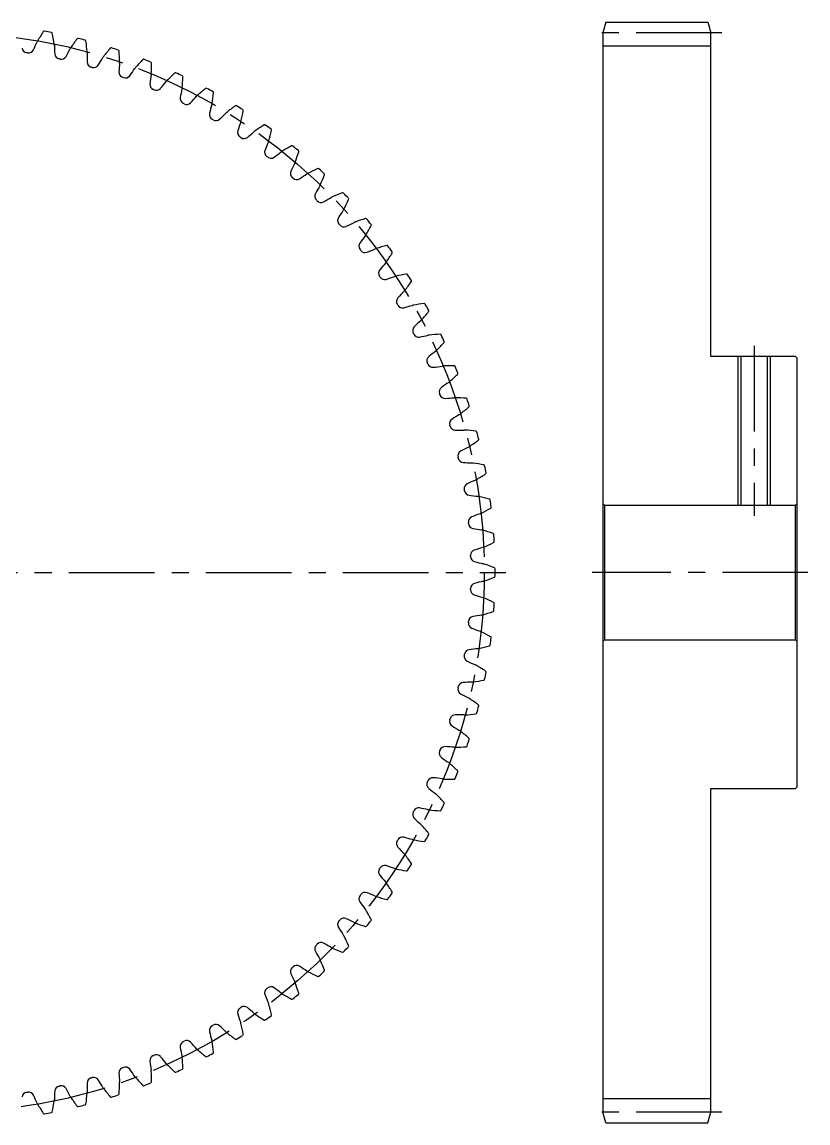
# Model space of a CAD drawing. Extents: x -2 to 262, y -8 to 216.
# Drawn here: x 116.3 to 262, y 10 to 214 of the extents above; entities that cross this region are included whole.
import ezdxf

# ---------------------------------------------------------------- set-up
doc = ezdxf.new("R2010")
doc.units = 0
doc.header["$LTSCALE"] = 0.5
doc.linetypes.add('CENTER', pattern=[50.8, 31.75, -6.35, 6.35, -6.35])
for name, color, linetype in [('MSM_CENTER', 1, 'CENTER'), ('MSM_CONTINUOUS', 7, 'CONTINUOUS'), ('MSM_NARROW', 5, 'CONTINUOUS')]:
    doc.layers.add(name, color=color, linetype=linetype)

msp = doc.modelspace()

# ---------------------------------------------------------------- linework, layer by layer
at = {"layer": 'MSM_CENTER'}
for p, q in [((246, 212), (222, 212)), ((252, 154), (252, 122.5)), ((-2, 112), (206, 112)), ((262, 112), (222, 112)), ((246, 12), (222, 12))]:
    msp.add_line(p, q, dxfattribs=at)
msp.add_circle((102, 112), 100, dxfattribs=at)
at = {"layer": 'MSM_CONTINUOUS'}
for p, q in [((224.54, 214), (224, 212)), ((224.54, 214), (243.46, 214)), ((243.46, 214), (244, 212)), ((224, 212), (224, 12)), ((244, 152), (244, 212)), ((244, 209.5), (224, 209.5)), ((259.7, 152), (244, 152)), ((249.54, 152), (249.54, 124.5)), ((254.46, 152), (254.46, 124.5)), ((260, 151.7), (259.7, 152)), ((260, 72.3), (260, 151.7)), ((224.3, 124.5), (224, 124.8)), ((224.3, 124.5), (259.7, 124.5)), ((224.3, 124.5), (224.3, 99.5)), ((260, 124.8), (259.7, 124.5)), ((259.7, 99.5), (259.7, 124.5)), ((224.3, 99.5), (224, 99.2)), ((224.3, 99.5), (259.7, 99.5)), ((260, 99.2), (259.7, 99.5)), ((244, 12), (244, 72)), ((244, 72), (259.7, 72)), ((259.7, 72), (260, 72.3)), ((244, 14.5), (224, 14.5)), ((224.54, 10), (224, 12)), ((243.46, 10), (244, 12)), ((224.54, 10), (243.46, 10))]:
    msp.add_line(p, q, dxfattribs=at)
for centre, radius, start, end in [((148.09, 193.89), 33.33, 146.6292, 150.1), ((120.42, 212.12), 0.2, 79.5765, 146.6292), ((102, 112), 102, 78.8241, 79.5759), ((82.37, 226.16), 40, 334.3362, 336.7026), ((120.63, 209.68), 1.66, 150.0999, 156.7026), ((121.73, 211.87), 0.2, 11.7708, 78.8241), ((89.29, 205.11), 33.33, 8.3, 11.7708), ((153.14, 190.84), 33.33, 143.0292, 146.5), ((126.67, 210.77), 0.2, 75.9759, 143.0292), ((102, 112), 102, 75.2241, 75.9759), ((127.96, 210.43), 0.2, 8.1708, 75.2241), ((95.17, 205.72), 33.33, 4.7, 8.1708), ((117.3, 209.31), 1, 187.6638, 261.0663), ((102, 112), 97.5, 80.9337, 81.0663), ((117.52, 209.27), 1, 260.9337, 334.3362), ((120.63, 209.68), 1.66, 1.6974, 8.3001), ((162.28, 210.92), 40, 181.6974, 184.0638), ((123.38, 208.15), 1, 184.0638, 257.4663), ((89.58, 227.17), 40, 330.7362, 333.1026), ((126.73, 208.32), 1.66, 146.5, 153.1026), ((168.37, 206.94), 40, 178.0974, 180.4638), ((126.73, 208.32), 1.66, 358.0974, 4.7001), ((157.99, 187.47), 33.33, 139.4292, 142.9), ((132.82, 209.02), 0.2, 72.3759, 139.4292), ((102, 112), 102, 71.6241, 72.3759), ((134.09, 208.61), 0.2, 4.5708, 71.6241), ((101.06, 205.97), 33.33, 1.1, 4.5708), ((102, 112), 97.5, 77.3337, 77.4663), ((123.6, 208.1), 1, 257.3338, 330.7362), ((129.37, 206.62), 1, 180.4638, 253.8663), ((96.83, 227.72), 40, 327.1362, 329.5026), ((132.73, 206.58), 1.66, 142.9, 149.5026), ((174.2, 202.58), 40, 174.4974, 176.8638), ((132.73, 206.58), 1.66, 354.4974, 1.1001), ((162.62, 183.81), 33.33, 135.8292, 139.3), ((138.85, 206.9), 0.2, 68.7759, 135.8292), ((102, 112), 102, 68.0241, 68.7759), ((140.1, 206.4), 0.2, 0.9708, 68.0241), ((106.97, 205.84), 33.33, 357.5, 0.9708), ((102, 112), 97.5, 73.7337, 73.8663), ((129.59, 206.56), 1, 253.7337, 327.1362), ((135.26, 204.72), 1, 176.8638, 250.2663), ((135.47, 204.64), 1, 250.1338, 323.5362), ((104.11, 227.82), 40, 323.5362, 325.9026), ((138.61, 204.46), 1.66, 139.3, 145.9026), ((179.75, 197.87), 40, 170.8974, 173.2638), ((138.61, 204.46), 1.66, 350.8974, 357.5001), ((167.01, 179.86), 33.33, 132.2292, 135.7), ((144.74, 204.39), 0.2, 65.1759, 132.2292), ((102, 112), 102, 64.4241, 65.1759), ((145.95, 203.83), 0.2, 357.3708, 64.4241), ((102, 112), 97.5, 70.1337, 70.2663), ((141.01, 202.44), 1, 173.2638, 246.6663), ((111.38, 227.46), 40, 319.9362, 322.3026), ((144.34, 201.98), 1.66, 135.7, 142.3026), ((112.85, 205.34), 33.33, 353.9, 357.3708), ((102, 112), 97.5, 66.5337, 66.6663), ((141.22, 202.35), 1, 246.5337, 319.9362), ((146.62, 199.82), 1, 169.6638, 243.0663), ((184.98, 192.82), 40, 167.2974, 169.6638), ((144.34, 201.98), 1.66, 347.2974, 353.9001), ((118.61, 226.64), 40, 316.3362, 318.7026), ((149.91, 199.14), 1.66, 132.1, 138.7026), ((171.14, 175.64), 33.33, 128.6292, 132.1), ((150.46, 201.53), 0.2, 61.5759, 128.6292), ((102, 112), 102, 60.8241, 61.5759), ((118.69, 204.48), 33.33, 350.3, 353.7708), ((151.63, 200.88), 0.2, 353.7708, 60.8241), ((102, 112), 97.5, 62.9337, 63.0663), ((146.82, 199.71), 1, 242.9337, 316.3362), ((189.89, 187.45), 40, 163.6974, 166.0638), ((149.91, 199.14), 1.66, 343.6974, 350.3001), ((175, 171.18), 33.33, 125.0292, 128.5), ((155.98, 198.31), 0.2, 57.9759, 125.0292), ((102, 112), 102, 57.2241, 57.9759), ((152.04, 196.84), 1, 166.0638, 239.4663), ((102, 112), 97.5, 59.3337, 59.4663), ((152.24, 196.73), 1, 239.3337, 312.7362), ((125.77, 225.37), 40, 312.7362, 315.1026), ((155.28, 195.96), 1.66, 128.5, 135.1026), ((124.46, 203.25), 33.33, 346.7, 350.1708), ((157.11, 197.59), 0.2, 350.1708, 57.2241), ((157.27, 193.53), 1, 162.4638, 235.8663), ((194.46, 181.78), 40, 160.0974, 162.4638), ((155.28, 195.96), 1.66, 340.0974, 346.7001), ((160.45, 192.45), 1.66, 124.8999, 131.5026), ((178.57, 166.48), 33.33, 121.4292, 124.9), ((161.29, 194.75), 0.2, 54.3759, 121.4292), ((102, 112), 102, 53.6241, 54.3759), ((130.15, 201.66), 33.33, 343.1, 346.5708), ((162.38, 193.96), 0.2, 346.5708, 53.6241), ((102, 112), 97.5, 55.7337, 55.8663), ((157.46, 193.4), 1, 235.7337, 309.1362), ((132.84, 223.65), 40, 309.1362, 311.5026), ((198.66, 175.84), 40, 156.4974, 158.8638), ((160.45, 192.45), 1.66, 336.4974, 343.1001), ((162.28, 189.9), 1, 158.8638, 232.2663), ((139.79, 221.5), 40, 305.5362, 307.9026), ((165.39, 188.62), 1.66, 121.3, 127.9026), ((181.84, 161.56), 33.33, 117.8292, 121.3), ((166.37, 190.86), 0.2, 50.7759, 117.8292), ((102, 112), 102, 50.0241, 50.7759), ((135.72, 199.71), 33.33, 339.5, 342.9708), ((167.4, 190.01), 0.2, 342.9708, 50.0241), ((102, 112), 97.5, 52.1337, 52.2663), ((162.46, 189.76), 1, 232.1337, 305.5362), ((202.48, 169.64), 40, 152.8974, 155.2638), ((165.39, 188.62), 1.66, 332.8974, 339.5001), ((167.05, 185.96), 1, 155.2638, 228.6663), ((146.59, 218.91), 40, 301.9362, 304.3026), ((170.07, 184.49), 1.66, 117.6999, 124.3026), ((184.8, 156.45), 33.33, 114.2292, 117.7), ((171.2, 186.66), 0.2, 47.1759, 114.2292), ((102, 112), 102, 46.4241, 47.1759), ((141.16, 197.42), 33.33, 335.9, 339.3708), ((172.17, 185.75), 0.2, 339.3708, 46.4241), ((102, 112), 97.5, 48.5337, 48.6663), ((167.22, 185.81), 1, 228.5337, 301.9362), ((205.9, 163.22), 40, 149.2974, 151.6638), ((170.07, 184.49), 1.66, 329.2974, 335.9001), ((171.57, 181.73), 1, 151.6638, 225.0663), ((174.49, 180.07), 1.66, 114.1, 120.7026), ((187.42, 151.16), 33.33, 110.6292, 114.1), ((175.75, 182.17), 0.2, 43.5759, 110.6292), ((102, 112), 102, 42.8241, 43.5759), ((102, 112), 97.5, 44.9337, 45.0663), ((171.73, 181.57), 1, 224.9337, 298.3362), ((153.22, 215.9), 40, 298.3362, 300.7026), ((146.45, 194.8), 33.33, 332.3, 335.7708), ((176.66, 181.2), 0.2, 335.7708, 42.8241), ((175.81, 177.22), 1, 148.0638, 221.4663), ((208.91, 156.59), 40, 145.6974, 148.0638), ((174.49, 180.07), 1.66, 325.6974, 332.3001), ((189.71, 145.72), 33.33, 107.0292, 110.5), ((180.01, 177.4), 0.2, 39.9759, 107.0292), ((102, 112), 102, 39.2241, 39.9759), ((102, 112), 97.5, 41.3337, 41.4663), ((175.96, 177.05), 1, 221.3337, 294.7362), ((159.64, 212.48), 40, 294.7362, 297.1026), ((178.62, 175.39), 1.66, 110.5, 117.1026), ((151.56, 191.84), 33.33, 328.7, 332.1708), ((180.86, 176.37), 0.2, 332.1708, 39.2241), ((211.5, 149.79), 40, 142.0974, 144.4638), ((178.62, 175.39), 1.66, 322.0974, 328.7001), ((179.76, 172.46), 1, 144.4638, 217.8663), ((102, 112), 97.5, 37.7337, 37.8663), ((179.9, 172.28), 1, 217.7337, 291.1362), ((165.84, 208.66), 40, 291.1362, 293.5026), ((182.45, 170.45), 1.66, 106.9, 113.5026), ((191.66, 140.15), 33.33, 103.4292, 106.9), ((183.96, 172.38), 0.2, 36.3759, 103.4292), ((102, 112), 102, 35.6241, 36.3759), ((184.75, 171.29), 0.2, 328.5708, 35.6241), ((213.65, 142.84), 40, 138.4974, 140.8638), ((182.45, 170.45), 1.66, 318.4974, 325.1001), ((156.48, 188.57), 33.33, 325.1, 328.5708), ((183.4, 167.46), 1, 140.8638, 214.2663), ((193.25, 134.46), 33.33, 99.8292, 103.3), ((187.59, 167.11), 0.2, 32.7759, 99.8292), ((102, 112), 97.5, 34.1337, 34.2663), ((183.53, 167.27), 1, 214.1338, 287.5362), ((171.78, 204.46), 40, 287.5362, 289.9026), ((185.96, 165.28), 1.66, 103.3, 109.9026), ((161.18, 185), 33.33, 321.5, 324.9708), ((102, 112), 102, 32.0241, 32.7759), ((188.31, 165.98), 0.2, 324.9708, 32.0241), ((215.37, 135.77), 40, 134.8974, 137.2638), ((185.96, 165.28), 1.66, 314.8974, 321.5001), ((186.73, 162.24), 1, 137.2638, 210.6663), ((102, 112), 97.5, 30.5337, 30.6663), ((186.84, 162.04), 1, 210.5337, 283.9362), ((177.45, 199.89), 40, 283.9362, 286.3026), ((189.14, 159.91), 1.66, 99.7, 106.3026), ((194.48, 128.69), 33.33, 96.2292, 99.7), ((190.88, 161.63), 0.2, 29.1759, 96.2292), ((102, 112), 102, 28.4241, 29.1759), ((165.64, 181.14), 33.33, 317.9, 321.3708), ((191.53, 160.46), 0.2, 321.3708, 28.4241), ((189.71, 156.82), 1, 133.6638, 207.0663), ((216.64, 128.61), 40, 131.2974, 133.6638), ((189.14, 159.91), 1.66, 311.2974, 317.9001), ((102, 112), 97.5, 26.9337, 27.0663), ((189.82, 156.62), 1, 206.9337, 280.3362), ((182.82, 194.98), 40, 280.3362, 282.7026), ((191.98, 154.34), 1.66, 96.1, 102.7026), ((195.34, 122.85), 33.33, 92.6292, 96.1), ((193.83, 155.95), 0.2, 25.5759, 92.6292), ((102, 112), 102, 24.8241, 25.5759), ((217.46, 121.38), 40, 127.6974, 130.0638), ((191.98, 154.34), 1.66, 307.6974, 314.3001), ((169.86, 177.01), 33.33, 314.3, 317.7708), ((194.39, 154.74), 0.2, 317.7708, 24.8241), ((192.35, 151.22), 1, 130.0638, 203.4663), ((102, 112), 97.5, 23.3337, 23.4663), ((192.44, 151.01), 1, 203.3337, 276.7362), ((187.87, 189.75), 40, 276.7362, 279.1026), ((194.46, 148.61), 1.66, 92.5, 99.1026), ((195.84, 116.97), 33.33, 89.0292, 92.5), ((196.4, 150.1), 0.2, 21.9759, 89.0292), ((102, 112), 102, 21.2241, 21.9759), ((196.9, 148.85), 0.2, 314.1708, 21.2241), ((217.82, 114.11), 40, 124.0974, 126.4638), ((194.46, 148.61), 1.66, 304.0974, 310.7001), ((173.81, 172.62), 33.33, 310.7, 314.1708), ((194.64, 145.47), 1, 126.4638, 199.8663), ((102, 112), 97.5, 19.7337, 19.8663), ((194.72, 145.26), 1, 199.7338, 273.1362), ((192.58, 184.2), 40, 273.1362, 275.5026), ((196.58, 142.73), 1.66, 88.9, 95.5026), ((195.97, 111.06), 33.33, 85.4292, 88.9), ((198.61, 144.09), 0.2, 18.3759, 85.4292), ((102, 112), 102, 17.6241, 18.3759), ((199.02, 142.82), 0.2, 310.5708, 17.6241), ((217.72, 106.83), 40, 120.4974, 122.8638), ((196.58, 142.73), 1.66, 300.4974, 307.1001), ((177.47, 167.99), 33.33, 307.1, 310.5708), ((196.56, 139.59), 1, 122.8638, 196.2663), ((102, 112), 97.5, 16.1337, 16.2663), ((196.62, 139.37), 1, 196.1338, 269.5362), ((196.94, 178.37), 40, 269.5362, 271.9026), ((198.32, 136.73), 1.66, 85.3, 91.9026), ((195.72, 105.17), 33.33, 81.8292, 85.3), ((200.43, 137.96), 0.2, 14.7765, 81.8292), ((102, 112), 102, 14.0241, 14.7759), ((200.77, 136.67), 0.2, 306.9708, 14.0241), ((217.17, 99.58), 40, 116.8974, 119.2638), ((198.32, 136.73), 1.66, 296.8974, 303.5001), ((180.84, 163.14), 33.33, 303.5, 306.9708), ((198.1, 133.6), 1, 119.2638, 192.6663), ((102, 112), 97.5, 12.5337, 12.6663), ((198.15, 133.38), 1, 192.5338, 265.9362), ((200.92, 172.28), 40, 265.9362, 268.3026), ((199.68, 130.63), 1.66, 81.7, 88.3026), ((195.11, 99.29), 33.33, 78.2292, 81.7), ((201.87, 131.73), 0.2, 11.1765, 78.2292), ((102, 112), 102, 10.4241, 11.1759), ((216.16, 92.37), 40, 113.2974, 115.6638), ((199.68, 130.63), 1.66, 293.2974, 299.9001), ((183.89, 158.09), 33.33, 299.9, 303.3708), ((202.12, 130.42), 0.2, 303.3708, 10.4241), ((199.27, 127.52), 1, 115.6638, 189.0663), ((102, 112), 97.5, 8.9337, 9.0663), ((199.31, 127.3), 1, 188.9338, 262.3362), ((204.51, 165.95), 40, 262.3362, 264.7026), ((200.66, 124.46), 1.66, 78.1, 84.7026), ((194.13, 93.47), 33.33, 74.6292, 78.1), ((202.91, 125.42), 0.2, 7.5759, 74.6292), ((102, 112), 102, 6.8241, 7.5759), ((214.7, 85.24), 40, 109.6974, 112.0638), ((200.66, 124.46), 1.66, 289.6974, 296.3001), ((186.63, 152.86), 33.33, 296.3, 299.7708), ((203.08, 124.1), 0.2, 299.7708, 6.8241), ((200.05, 121.38), 1, 112.0638, 185.4663), ((102, 112), 97.5, 5.3337, 5.4663), ((200.07, 121.16), 1, 185.3338, 258.7362), ((207.69, 159.41), 40, 258.7362, 261.1026), ((201.25, 118.24), 1.66, 74.5, 81.1026), ((192.78, 87.72), 33.33, 71.0292, 74.5), ((203.55, 119.06), 0.2, 3.9765, 71.0292), ((102, 112), 102, 3.2241, 3.9759), ((212.8, 78.22), 40, 106.0974, 108.4638), ((201.25, 118.24), 1.66, 286.0974, 292.7001), ((189.03, 147.46), 33.33, 292.7, 296.1708), ((203.64, 117.73), 0.2, 296.1708, 3.2241), ((200.45, 115.21), 1, 108.4638, 181.8663), ((102, 112), 97.5, 1.7337, 1.8663), ((200.45, 114.98), 1, 181.7338, 255.1362), ((210.46, 152.68), 40, 255.1362, 257.5026), ((201.44, 112), 1.66, 70.9, 77.5026), ((191.08, 82.07), 33.33, 67.4292, 70.9), ((203.8, 112.67), 0.2, 0.3765, 67.4292), ((102, 112), 102, 359.6241, 0.3759), ((210.46, 71.32), 40, 102.4974, 104.8638), ((201.44, 112), 1.66, 282.4974, 289.1001), ((191.08, 141.93), 33.33, 289.1, 292.5708), ((203.8, 111.33), 0.2, 292.5708, 359.6241), ((102, 112), 97.5, 358.1337, 358.2663), ((200.45, 108.79), 1, 178.1338, 251.5362), ((200.45, 109.02), 1, 104.8638, 178.2663), ((212.8, 145.78), 40, 251.5362, 253.9026), ((201.25, 105.76), 1.66, 67.3, 73.9026), ((189.03, 76.54), 33.33, 63.8292, 67.3), ((203.64, 106.27), 0.2, 356.7765, 63.8292), ((102, 112), 102, 356.0241, 356.7759), ((207.69, 64.59), 40, 98.8974, 101.2638), ((201.25, 105.76), 1.66, 278.8974, 285.5001), ((192.78, 136.28), 33.33, 285.5, 288.9708), ((203.55, 104.94), 0.2, 288.9708, 356.0241), ((200.05, 102.62), 1, 174.5338, 247.9362), ((102, 112), 97.5, 354.5337, 354.6663), ((200.07, 102.84), 1, 101.2638, 174.6663), ((214.7, 138.76), 40, 247.9362, 250.3026), ((200.66, 99.54), 1.66, 63.6999, 70.3026), ((186.63, 71.14), 33.33, 60.2292, 63.7), ((203.08, 99.9), 0.2, 353.1759, 60.2292), ((194.13, 130.53), 33.33, 281.9, 285.3708), ((202.91, 98.58), 0.2, 285.3708, 352.4241), ((102, 112), 102, 352.4241, 353.1759), ((199.27, 96.48), 1, 170.9338, 244.3362), ((102, 112), 97.5, 350.9337, 351.0663), ((199.31, 96.7), 1, 97.6638, 171.0663), ((204.51, 58.05), 40, 95.2974, 97.6638), ((200.66, 99.54), 1.66, 275.2974, 281.9001), ((216.16, 131.63), 40, 244.3362, 246.7026), ((199.68, 93.37), 1.66, 60.1, 66.7026), ((183.89, 65.91), 33.33, 56.6292, 60.1), ((195.11, 124.71), 33.33, 278.3, 281.7708), ((201.87, 92.27), 0.2, 281.7708, 348.8241), ((102, 112), 102, 348.8241, 349.5759), ((202.12, 93.58), 0.2, 349.5759, 56.6292), ((198.1, 90.4), 1, 167.3338, 240.7362), ((102, 112), 97.5, 347.3337, 347.4663), ((198.15, 90.62), 1, 94.0638, 167.4663), ((200.92, 51.72), 40, 91.6974, 94.0638), ((199.68, 93.37), 1.66, 271.6974, 278.3001), ((217.17, 124.42), 40, 240.7362, 243.1026), ((198.32, 87.27), 1.66, 56.4999, 63.1026), ((180.84, 60.86), 33.33, 53.0292, 56.5), ((195.72, 118.83), 33.33, 274.7, 278.1708), ((200.43, 86.04), 0.2, 278.1708, 345.2241), ((102, 112), 102, 345.2241, 345.9759), ((200.77, 87.33), 0.2, 345.9759, 53.0292), ((196.56, 84.41), 1, 163.7338, 237.1362), ((102, 112), 97.5, 343.7337, 343.8663), ((196.62, 84.63), 1, 90.4638, 163.8663), ((196.94, 45.63), 40, 88.0974, 90.4638), ((198.32, 87.27), 1.66, 268.0974, 274.7001), ((217.72, 117.17), 40, 237.1362, 239.5026), ((196.58, 81.27), 1.66, 52.9, 59.5026), ((177.47, 56.01), 33.33, 49.4292, 52.9), ((194.72, 78.74), 1, 86.8638, 160.2663), ((192.58, 39.8), 40, 84.4974, 86.8638), ((196.58, 81.27), 1.66, 264.4974, 271.1001), ((195.97, 112.94), 33.33, 271.1, 274.5708), ((198.61, 79.91), 0.2, 274.5708, 341.6241), ((102, 112), 102, 341.6241, 342.3759), ((199.02, 81.18), 0.2, 342.3759, 49.4292), ((194.64, 78.53), 1, 160.1338, 233.5362), ((102, 112), 97.5, 340.1337, 340.2663), ((217.82, 109.89), 40, 233.5362, 235.9026), ((194.46, 75.39), 1.66, 49.3, 55.9026), ((173.81, 51.38), 33.33, 45.8292, 49.3), ((192.44, 72.99), 1, 83.2638, 156.6663), ((187.87, 34.25), 40, 80.8974, 83.2638), ((194.46, 75.39), 1.66, 260.8974, 267.5001), ((195.84, 107.03), 33.33, 267.5, 270.9708), ((196.4, 73.9), 0.2, 270.9708, 338.0241), ((102, 112), 102, 338.0241, 338.7759), ((196.9, 75.15), 0.2, 338.7759, 45.8292), ((192.35, 72.78), 1, 156.5338, 229.9362), ((102, 112), 97.5, 336.5337, 336.6663), ((217.46, 102.62), 40, 229.9362, 232.3026), ((191.98, 69.66), 1.66, 45.7, 52.3026), ((169.86, 46.99), 33.33, 42.2292, 45.7), ((194.39, 69.26), 0.2, 335.1759, 42.2292), ((189.71, 67.18), 1, 152.9337, 226.3362), ((102, 112), 97.5, 332.9337, 333.0663), ((189.82, 67.38), 1, 79.6638, 153.0663), ((182.82, 29.02), 40, 77.2974, 79.6638), ((191.98, 69.66), 1.66, 257.2974, 263.9001), ((195.34, 101.15), 33.33, 263.9, 267.3708), ((193.83, 68.05), 0.2, 267.3708, 334.4241), ((102, 112), 102, 334.4241, 335.1759), ((216.64, 95.39), 40, 226.3362, 228.7026), ((189.14, 64.09), 1.66, 42.0999, 48.7026), ((165.64, 42.86), 33.33, 38.6292, 42.1), ((102, 112), 102, 330.8241, 331.5759), ((191.53, 63.54), 0.2, 331.5759, 38.6292), ((186.73, 61.76), 1, 149.3338, 222.7362), ((102, 112), 97.5, 329.3337, 329.4663), ((186.84, 61.96), 1, 76.0638, 149.4663), ((177.45, 24.11), 40, 73.6974, 76.0638), ((189.14, 64.09), 1.66, 253.6974, 260.3001), ((194.48, 95.31), 33.33, 260.3, 263.7708), ((190.88, 62.37), 0.2, 263.7708, 330.8241), ((215.37, 88.23), 40, 222.7362, 225.1026), ((185.96, 58.72), 1.66, 38.4999, 45.1026), ((161.18, 39), 33.33, 35.0292, 38.5), ((102, 112), 97.5, 325.7337, 325.8663), ((183.53, 56.73), 1, 72.4638, 145.8663), ((171.78, 19.54), 40, 70.0974, 72.4638), ((185.96, 58.72), 1.66, 250.0974, 256.7001), ((102, 112), 102, 327.2241, 327.9759), ((188.31, 58.02), 0.2, 327.9759, 35.0292), ((183.4, 56.54), 1, 145.7338, 219.1362), ((213.65, 81.16), 40, 219.1362, 221.5026), ((193.25, 89.54), 33.33, 256.7, 260.1708), ((187.59, 56.89), 0.2, 260.1708, 327.2241), ((182.45, 53.55), 1.66, 34.9, 41.5026), ((156.48, 35.43), 33.33, 31.4292, 34.9), ((179.76, 51.54), 1, 142.1337, 215.5362), ((102, 112), 97.5, 322.1337, 322.2663), ((179.9, 51.72), 1, 68.8638, 142.2663), ((165.84, 15.34), 40, 66.4974, 68.8638), ((182.45, 53.55), 1.66, 246.4974, 253.1001), ((191.66, 83.85), 33.33, 253.1, 256.5708), ((183.96, 51.62), 0.2, 256.5708, 323.6241), ((102, 112), 102, 323.6241, 324.3759), ((184.75, 52.71), 0.2, 324.3759, 31.4292), ((211.5, 74.21), 40, 215.5362, 217.9026), ((178.62, 48.61), 1.66, 31.3, 37.9026), ((151.56, 32.16), 33.33, 27.8292, 31.3), ((175.81, 46.78), 1, 138.5337, 211.9362), ((102, 112), 97.5, 318.5337, 318.6663), ((175.96, 46.95), 1, 65.2638, 138.6663), ((159.64, 11.52), 40, 62.8974, 65.2638), ((178.62, 48.61), 1.66, 242.8974, 249.5001), ((189.71, 78.28), 33.33, 249.5, 252.9708), ((102, 112), 102, 320.0241, 320.7759), ((180.86, 47.63), 0.2, 320.7759, 27.8292), ((208.91, 67.41), 40, 211.9362, 214.3026), ((180.01, 46.6), 0.2, 252.9708, 320.0241), ((171.57, 42.27), 1, 134.9337, 208.3362), ((102, 112), 97.5, 314.9337, 315.0663), ((171.73, 42.43), 1, 61.6638, 135.0663), ((153.22, 8.1), 40, 59.2974, 61.6638), ((174.49, 43.93), 1.66, 27.7, 34.3026), ((146.45, 29.2), 33.33, 24.2292, 27.7), ((176.66, 42.8), 0.2, 317.1759, 24.2292), ((205.9, 60.78), 40, 208.3362, 210.7026), ((174.49, 43.93), 1.66, 239.2974, 245.9001), ((187.42, 72.84), 33.33, 245.9, 249.3708), ((175.75, 41.83), 0.2, 249.3708, 316.4241), ((102, 112), 102, 316.4241, 317.1759), ((167.05, 38.04), 1, 131.3337, 204.7362), ((102, 112), 97.5, 311.3337, 311.4663), ((167.22, 38.19), 1, 58.0638, 131.4663), ((146.59, 5.09), 40, 55.6974, 58.0638), ((170.07, 39.51), 1.66, 24.0999, 30.7026), ((141.16, 26.58), 33.33, 20.6292, 24.1), ((202.48, 54.36), 40, 204.7362, 207.1026), ((170.07, 39.51), 1.66, 235.6974, 242.3001), ((184.8, 67.55), 33.33, 242.3, 245.7708), ((171.2, 37.34), 0.2, 245.7708, 312.8241), ((102, 112), 102, 312.8241, 313.5759), ((172.17, 38.25), 0.2, 313.5759, 20.6292), ((162.28, 34.1), 1, 127.7337, 201.1362), ((102, 112), 97.5, 307.7337, 307.8663), ((162.46, 34.24), 1, 54.4638, 127.8663), ((139.79, 2.5), 40, 52.0974, 54.4638), ((165.39, 35.38), 1.66, 20.5, 27.1026), ((135.72, 24.29), 33.33, 17.0292, 20.5), ((198.66, 48.16), 40, 201.1362, 203.5026), ((165.39, 35.38), 1.66, 232.0974, 238.7001), ((181.84, 62.44), 33.33, 238.7, 242.1708), ((166.37, 33.14), 0.2, 242.1708, 309.2241), ((102, 112), 102, 309.2241, 309.9759), ((167.4, 33.99), 0.2, 309.9759, 17.0292), ((157.27, 30.47), 1, 124.1337, 197.5362), ((102, 112), 97.5, 304.1337, 304.2663), ((157.46, 30.6), 1, 50.8638, 124.2663), ((132.84, 0.35), 40, 48.4974, 50.8638), ((160.45, 31.55), 1.66, 16.9, 23.5026), ((130.15, 22.34), 33.33, 13.4292, 16.9), ((194.46, 42.22), 40, 197.5362, 199.9026), ((155.28, 28.04), 1.66, 13.3, 19.9026), ((160.45, 31.55), 1.66, 228.4974, 235.1001), ((178.57, 57.52), 33.33, 235.1, 238.5708), ((161.29, 29.25), 0.2, 238.5708, 305.6241), ((102, 112), 102, 305.6241, 306.3759), ((162.38, 30.04), 0.2, 306.3759, 13.4292), ((152.04, 27.16), 1, 120.5337, 193.9362), ((189.89, 36.55), 40, 193.9362, 196.3026), ((102, 112), 97.5, 300.5337, 300.6663), ((152.24, 27.27), 1, 47.2638, 120.6663), ((125.77, -1.37), 40, 44.8974, 47.2638), ((155.28, 28.04), 1.66, 224.8974, 231.5001), ((175, 52.82), 33.33, 231.5, 234.9708), ((124.46, 20.75), 33.33, 9.8292, 13.3), ((146.62, 24.18), 1, 116.9337, 190.3362), ((102, 112), 97.5, 296.9337, 297.0663), ((146.82, 24.29), 1, 43.6638, 117.0663), ((118.61, -2.64), 40, 41.2974, 43.6638), ((149.91, 24.86), 1.66, 9.7, 16.3026), ((118.69, 19.52), 33.33, 6.2292, 9.7), ((155.98, 25.69), 0.2, 234.9708, 302.0241), ((102, 112), 102, 302.0241, 302.7759), ((157.11, 26.41), 0.2, 302.7759, 9.8292), ((141.01, 21.56), 1, 113.3337, 186.7362), ((102, 112), 97.5, 293.3337, 293.4663), ((141.22, 21.65), 1, 40.0638, 113.4663), ((184.98, 31.18), 40, 190.3362, 192.7026), ((149.91, 24.86), 1.66, 221.2974, 227.9001), ((171.14, 48.36), 33.33, 227.9, 231.3708), ((102, 112), 102, 298.4241, 299.1759), ((151.63, 23.12), 0.2, 299.1759, 6.2292), ((179.75, 26.13), 40, 186.7362, 189.1026), ((111.38, -3.46), 40, 37.6974, 40.0638), ((144.34, 22.02), 1.66, 217.6974, 224.3001), ((167.01, 44.14), 33.33, 224.3, 227.7708), ((144.34, 22.02), 1.66, 6.1, 12.7026), ((112.85, 18.66), 33.33, 2.6292, 6.1), ((150.46, 22.47), 0.2, 231.3708, 298.4241), ((102, 112), 97.5, 286.1337, 286.2663), ((129.59, 17.44), 1, 32.8638, 106.2663), ((135.26, 19.28), 1, 109.7337, 183.1362), ((174.2, 21.42), 40, 183.1362, 185.5026), ((102, 112), 97.5, 289.7337, 289.8663), ((135.47, 19.36), 1, 36.4638, 109.8663), ((104.11, -3.82), 40, 34.0974, 36.4638), ((138.61, 19.54), 1.66, 214.0974, 220.7001), ((162.62, 40.19), 33.33, 220.7, 224.1708), ((138.61, 19.54), 1.66, 2.5, 9.1026), ((106.97, 18.16), 33.33, 359.0292, 2.5), ((144.74, 19.61), 0.2, 227.7708, 294.8241), ((102, 112), 102, 294.8241, 295.5759), ((145.95, 20.17), 0.2, 295.5759, 2.6292), ((123.38, 15.85), 1, 102.5337, 175.9362), ((102, 112), 97.5, 282.5337, 282.6663), ((123.6, 15.9), 1, 29.2638, 102.6663), ((89.58, -3.17), 40, 26.8974, 29.2638), ((129.37, 17.38), 1, 106.1337, 179.5362), ((168.37, 17.06), 40, 179.5362, 181.9026), ((96.83, -3.72), 40, 30.4974, 32.8638), ((132.73, 17.42), 1.66, 210.4974, 217.1001), ((157.99, 36.53), 33.33, 217.1, 220.5708), ((101.06, 18.03), 33.33, 355.4292, 358.9), ((132.73, 17.42), 1.66, 358.9, 5.5026), ((138.85, 17.1), 0.2, 224.1708, 291.2241), ((102, 112), 102, 291.2241, 291.9759), ((140.1, 17.6), 0.2, 291.9759, 359.0292), ((117.3, 14.69), 1, 98.9337, 172.3362), ((102, 112), 97.5, 278.9337, 279.0663), ((117.52, 14.73), 1, 25.6638, 99.0663), ((82.37, -2.16), 40, 23.2974, 25.6638), ((162.28, 13.08), 40, 175.9362, 178.3026), ((126.73, 15.68), 1.66, 206.8974, 213.5001), ((153.14, 33.16), 33.33, 213.5, 216.9708), ((95.17, 18.28), 33.33, 351.8292, 355.3), ((126.73, 15.68), 1.66, 355.3, 1.9026), ((132.82, 14.98), 0.2, 220.5708, 287.6241), ((102, 112), 102, 287.6241, 288.3759), ((134.09, 15.39), 0.2, 288.3759, 355.4292), ((120.63, 14.32), 1.66, 203.2974, 209.9001), ((148.09, 30.11), 33.33, 209.9, 213.3708), ((89.29, 18.89), 33.33, 348.2292, 351.7), ((120.63, 14.32), 1.66, 351.7, 358.3026), ((126.67, 13.23), 0.2, 216.9708, 284.0241), ((102, 112), 102, 284.0241, 284.7759), ((127.96, 13.57), 0.2, 284.7759, 351.8292), ((120.42, 11.88), 0.2, 213.3708, 280.4241), ((102, 112), 102, 280.4241, 281.1759), ((121.73, 12.13), 0.2, 281.1759, 348.2292)]:
    msp.add_arc(centre, radius, start, end, dxfattribs=at)
at = {"layer": 'MSM_NARROW'}
for p, q in [((249, 152), (249, 124.5)), ((255, 152), (255, 124.5))]:
    msp.add_line(p, q, dxfattribs=at)

doc.saveas('drawing.dxf')
